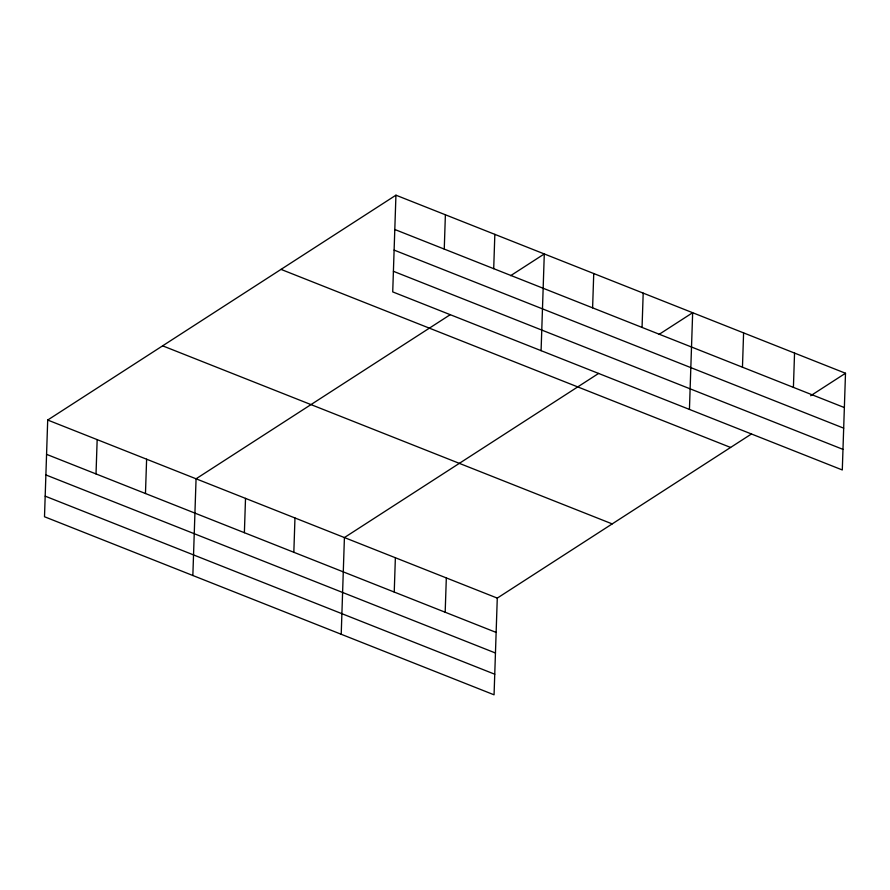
<?xml version="1.0" encoding="UTF-8"?>
<svg xmlns="http://www.w3.org/2000/svg" width="890" height="890" viewBox="0 0 890 890"><rect width="100%" height="100%" fill="white"/><g stroke="black" fill="none" stroke-linecap="round" stroke-linejoin="round"><path stroke-width="1.33" d="M395.939 195.188L392.724 291.898L842.296 469.965L845.5 373.255L395.939 195.188L47.704 420.036L44.5 516.745L494.061 694.812L497.276 598.102L751.483 433.964M96.02 473.936L97.166 439.627M145.47 493.516L146.616 459.207M192.852 575.507L196.067 478.798L450.273 314.659M244.383 532.687L245.518 498.378M293.834 552.278L294.968 517.969M341.215 634.27L344.419 537.56L598.625 373.422M394.237 592.05L395.371 557.741M444.255 249.089L445.389 214.779M445.178 612.231L446.324 577.922M493.705 268.669L494.84 234.359M541.087 350.66L544.291 253.95L510.626 275.689M592.606 307.84L593.741 273.53M642.057 327.431L643.192 293.122M689.439 409.422L692.654 312.713L658.989 334.44M742.46 367.203L743.595 332.893M793.413 387.384L794.548 353.074M810.679 395.739L845.5 373.255M394.804 229.498L844.365 407.564M394.114 250.09L843.676 428.157M393.413 271.305L842.975 449.372M281.017 269.392L730.59 447.447M162.625 345.832L612.187 523.899M47.704 420.036L497.276 598.102M46.569 454.345L496.13 632.412M45.891 474.937L495.452 653.004M45.179 496.153L494.751 674.22"/></g></svg>
